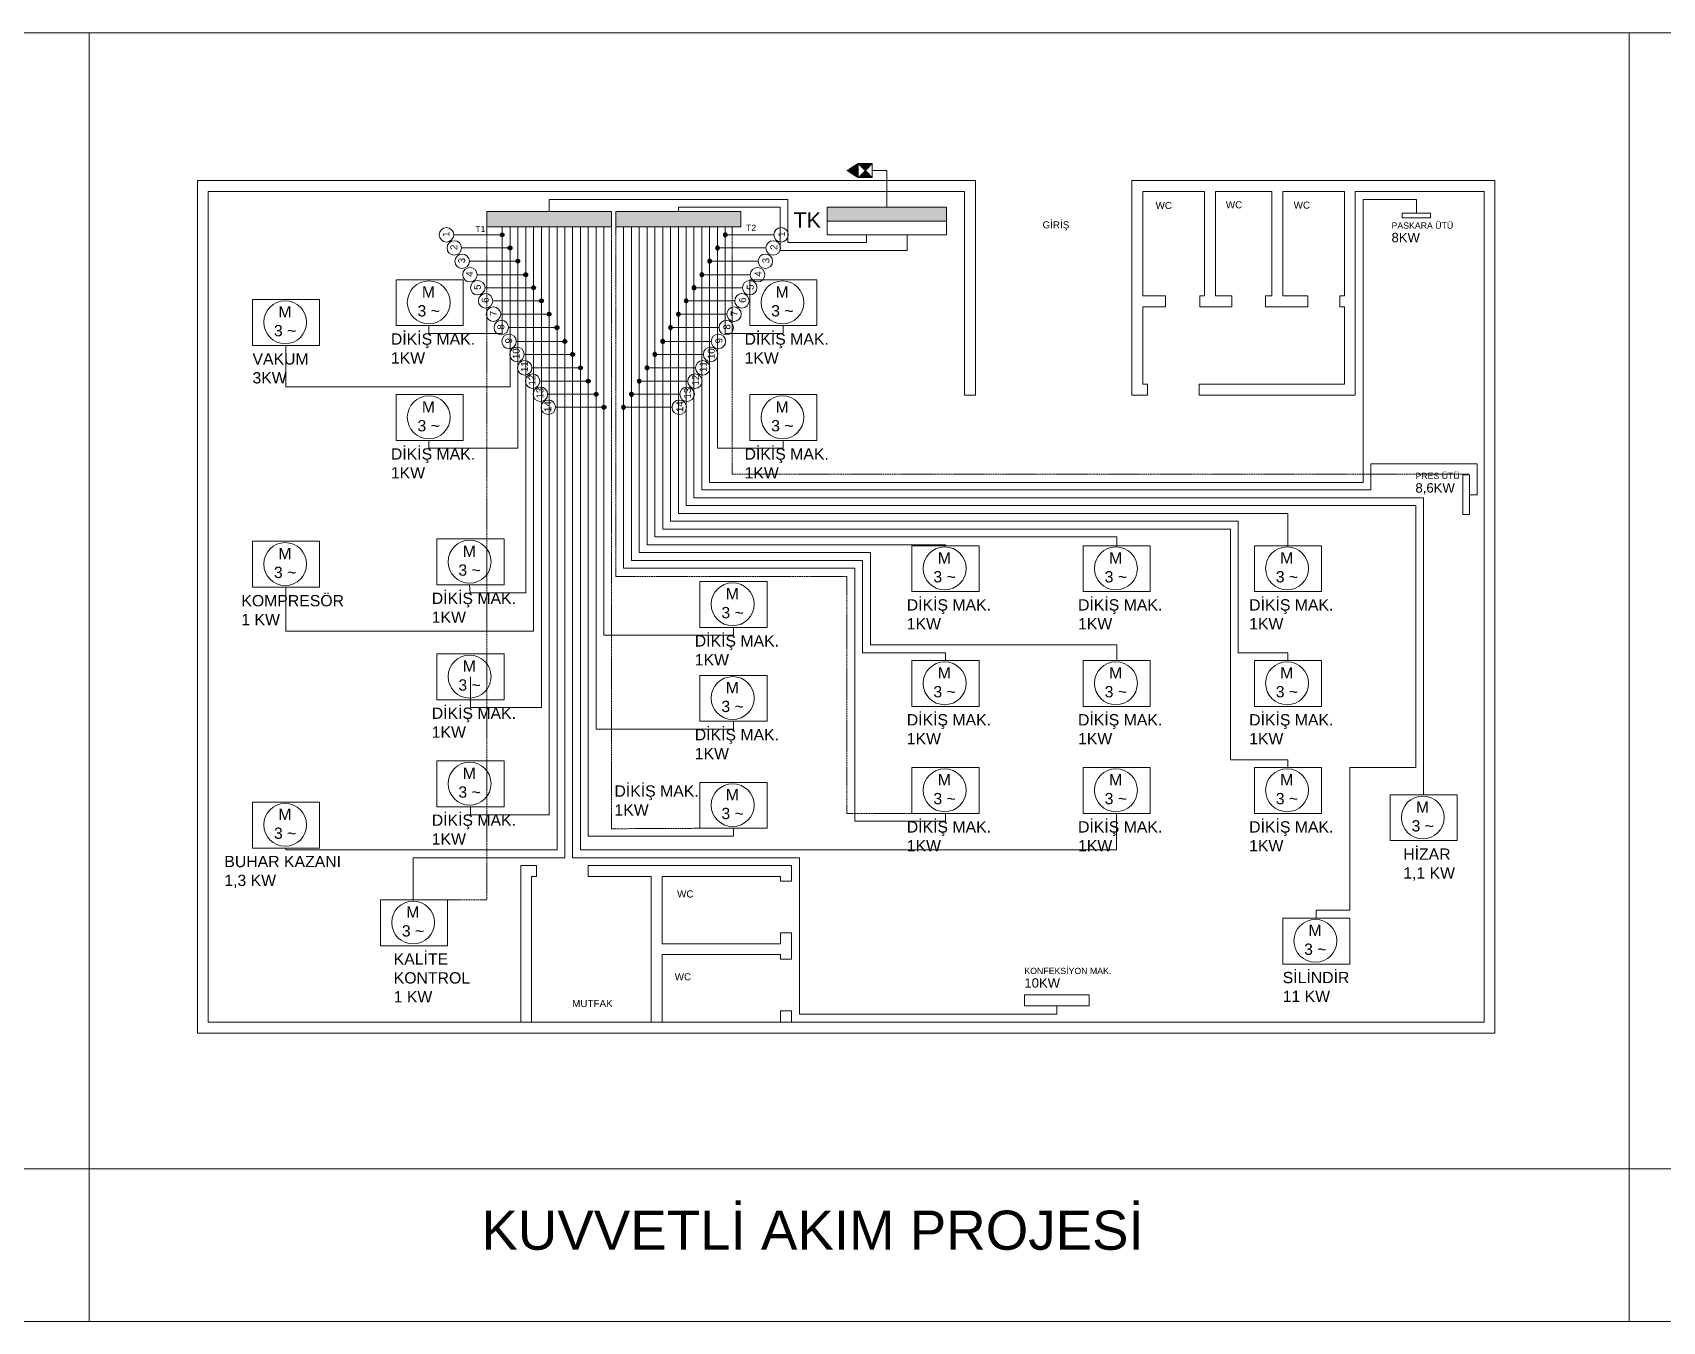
# Model space of a CAD drawing. Header units: millimetres. Extents: x -25043 to 36072, y 3768 to 12000.
# Drawn here: x 6206 to 16615, y 3768 to 12000 of the extents above; entities that cross this region are included whole.
import ezdxf

# ---------------------------------------------------------------- set-up
doc = ezdxf.new("R2010")
doc.units = ezdxf.units.MM
for name, pattern in [('ACAD_ISO02W100', [15, 12, -3]), ('ACAD_ISO03W100', [30, 12, -18]), ('BORDERX2', [3.5, 1, -0.5, 1, -0.5, 0, -0.5]), ('DASHDOT', [1, 0.5, -0.25, 0, -0.25]), ('DASHED', [19.05, 12.7, -6.35])]:
    doc.linetypes.add(name, pattern=pattern)
for name, color, linetype in [('AnaHat', 11, 'Continuous'), ('Kanal', 120, 'ACAD_ISO02W100'), ('topraklama', 3, 'DASHED'), ('YazılarY.', 7, 'Continuous')]:
    doc.layers.add(name, color=color, linetype=linetype)
for name, color, linetype, lineweight in [('Duvar', 7, 'Continuous', 20), ('ELEKT', 2, 'Continuous', 50), ('elk035', 3, 'Continuous', 30), ('TOPRAKLAMA  LİNYESİ', 3, 'ACAD_ISO03W100', 20), ('ZİL', 53, 'DASHDOT', 20)]:
    doc.layers.add(name, color=color, linetype=linetype, lineweight=lineweight)
doc.layers.add('KuvvetliAkım', color=7, linetype='Continuous', true_color=0x9898cc)
doc.styles.get("Standard").update_dxf_attribs({"font": 'arial.ttf'})

# ---------------------------------------------------------------- blocks, each defined once
blk = doc.blocks.new('B')
at = {"layer": 'elk035'}
blk.add_hatch(color=256, dxfattribs=at).paths.add_polyline_path([(2.5, 0, 1), (-2.5, 0, 1)])
blk.add_circle((0, 0), 2.5, dxfattribs=at)

msp = doc.modelspace()

# ---------------------------------------------------------------- hatches: boundary and pattern name
at = {"layer": 'AnaHat', "lineweight": 0}
h = msp.add_hatch(color=256, dxfattribs=at)
h.dxf.hatch_style = 1
h.paths.add_polyline_path([(11281, 10885), (11281, 10797), (12042, 10797), (12042, 10885)])
at = {"layer": 'KuvvetliAkım', "lineweight": 0, "true_color": 0x9898cc}
h = msp.add_hatch(color=253, dxfattribs=at)
h.dxf.hatch_style = 1
h.paths.add_polyline_path([(9904, 10759), (9904, 10857), (9106, 10857), (9106, 10759)])
h = msp.add_hatch(color=253, dxfattribs=at)
h.dxf.hatch_style = 1
h.paths.add_polyline_path([(10729, 10759), (10729, 10857), (9931, 10857), (9931, 10759)])
at = {"layer": 'ZİL', "linetype": 'ACAD_ISO02W100', "lineweight": 0}
msp.add_hatch(color=2, dxfattribs=at).paths.add_polyline_path([(11409, 11119), (11478, 11165), (11478, 11074)])
h = msp.add_hatch(color=2, dxfattribs=at)
h.paths.add_polyline_path([(11478, 11074), (11524, 11120), (11569, 11074)])
h.paths.add_polyline_path([(11478, 11165), (11569, 11165), (11524, 11120)])

# ---------------------------------------------------------------- linework, layer by layer
at = {"lineweight": 0}
for p, q in [((7258, 10180), (7258, 11055)), ((7258, 11055), (12227, 11055)), ((12227, 9685), (12227, 11055)), ((13227, 11055), (15546, 11055)), ((13227, 10985), (13227, 11055)), ((15546, 11055), (15546, 7134)), ((7328, 6650), (7328, 10985)), ((7328, 10985), (12157, 10985)), ((12157, 10985), (12157, 9685)), ((13227, 10985), (13227, 9685)), ((13297, 10985), (13691, 10985)), ((13297, 10985), (13691, 10985)), ((13297, 10318), (13297, 10985)), ((13691, 10318), (13691, 10985)), ((13761, 10985), (14120, 10985)), ((13761, 10318), (13761, 10985)), ((13761, 10985), (14120, 10985)), ((14120, 10318), (14120, 10985)), ((14190, 10985), (14584, 10985)), ((14190, 10318), (14190, 10985)), ((14190, 10985), (14584, 10985)), ((14584, 10985), (14584, 10318)), ((14654, 10985), (14654, 9685)), ((14654, 10985), (15476, 10985)), ((15476, 10985), (15476, 7642)), ((9205, 10759), (9155, 10759)), ((13441, 10318), (13297, 10318)), ((13441, 10248), (13441, 10318)), ((13661, 10248), (13661, 10318)), ((13661, 10318), (13691, 10318)), ((13761, 10318), (13866, 10318)), ((13866, 10318), (13866, 10248)), ((14080, 10318), (14120, 10318)), ((14080, 10248), (14080, 10318)), ((14190, 10318), (14220, 10318)), ((14220, 10318), (14350, 10318)), ((14350, 10318), (14350, 10248)), ((14554, 10248), (14554, 10318)), ((14554, 10318), (14584, 10318)), ((13297, 9755), (13297, 10248)), ((13297, 10248), (13331, 10248)), ((13297, 10248), (13441, 10248)), ((13661, 10248), (13866, 10248)), ((14120, 10248), (14080, 10248)), ((14080, 10248), (14350, 10248)), ((14155, 10248), (14120, 10248)), ((14120, 10248), (14190, 10248)), ((14584, 10248), (14554, 10248)), ((14554, 10248), (14584, 10248)), ((14584, 10248), (14584, 9755)), ((7258, 5610), (7258, 10180)), ((12157, 9685), (12227, 9685)), ((13227, 9685), (13297, 9685)), ((13327, 9755), (13297, 9755)), ((13297, 9685), (13327, 9685)), ((13327, 9685), (13327, 9755)), ((13657, 9755), (13657, 9685)), ((13657, 9755), (14584, 9755)), ((14654, 9685), (13657, 9685)), ((15476, 7642), (15476, 7134)), ((15476, 7134), (15476, 6650)), ((15546, 7134), (15546, 5680)), ((9393, 6680), (9423, 6680)), ((9423, 6680), (9423, 6610)), ((9753, 6680), (9753, 6610)), ((9753, 6680), (11053, 6680)), ((11053, 6680), (11053, 6580)), ((7328, 6650), (7328, 5680)), ((9393, 6610), (9393, 5680)), ((9423, 6610), (9393, 6610)), ((9753, 6610), (10156, 6610)), ((10156, 6610), (10156, 5680)), ((10226, 6610), (10226, 6181)), ((10226, 6610), (10983, 6610)), ((10983, 6610), (10983, 6580)), ((10983, 6610), (10983, 6580)), ((10983, 6580), (11053, 6580)), ((15476, 6650), (15476, 5680)), ((10983, 6250), (11053, 6250)), ((10983, 6250), (10983, 6181)), ((11053, 6250), (11053, 6081)), ((10983, 6181), (10226, 6181)), ((10983, 6111), (10226, 6111)), ((10226, 6111), (10226, 5680)), ((10983, 6111), (10983, 6081)), ((10983, 6111), (10983, 6081)), ((10983, 6081), (11053, 6081)), ((10983, 5751), (11053, 5751)), ((10983, 5751), (10983, 5680)), ((11053, 5751), (11053, 5680)), ((7676, 5680), (7328, 5680)), ((7502, 5680), (7417, 5680)), ((7587, 5680), (7502, 5680)), ((8093, 5680), (7676, 5680)), ((8163, 5680), (7746, 5680)), ((8581, 5680), (8163, 5680)), ((8651, 5680), (8233, 5680)), ((9138, 5680), (8651, 5680)), ((8895, 5680), (8810, 5680)), ((8980, 5680), (8895, 5680)), ((10008, 5680), (9138, 5680)), ((9573, 5680), (9323, 5680)), ((9823, 5680), (9573, 5680)), ((10078, 5680), (9823, 5680)), ((10948, 5680), (10078, 5680)), ((10513, 5680), (10263, 5680)), ((10763, 5680), (10513, 5680)), ((10948, 5680), (10763, 5680)), ((11888, 5680), (10948, 5680)), ((11453, 5680), (11203, 5680)), ((11703, 5680), (11453, 5680)), ((11888, 5680), (11703, 5680)), ((15476, 5680), (11888, 5680)), ((12393, 5680), (12143, 5680)), ((12643, 5680), (12393, 5680)), ((15546, 5680), (15546, 5610)), ((15546, 5610), (7258, 5610)), ((7417, 5610), (7587, 5610)), ((7923, 5610), (8093, 5610)), ((8392, 5610), (8562, 5610)), ((8810, 5610), (8980, 5610)), ((9323, 5610), (9823, 5610)), ((10263, 5610), (10763, 5610)), ((11203, 5610), (11703, 5610)), ((12143, 5610), (12643, 5610))]:
    msp.add_line(p, q, dxfattribs=at)
for points in [[(-3268, 12000), (6567, 12000), (6567, 4743), (-3268, 4743)], [(6567, 12000), (16402, 12000), (16402, 4743), (6567, 4743)], [(16402, 12000), (26237, 12000), (26237, 4743), (16402, 4743)], [(14954, 10848), (15135, 10848), (15135, 10818), (14954, 10818)], [(8527, 10422), (8955, 10422), (8955, 10129), (8527, 10129)], [(10786, 10422), (11215, 10422), (11215, 10129), (10786, 10129)], [(7610, 10295), (8038, 10295), (8038, 10002), (7610, 10002)], [(8527, 9688), (8955, 9688), (8955, 9395), (8527, 9395)], [(10786, 9688), (11215, 9688), (11215, 9395), (10786, 9395)], [(15340, 8923), (15340, 9175), (15383, 9175), (15383, 8923)], [(7610, 8751), (8038, 8751), (8038, 8458), (7610, 8458)], [(8788, 8766), (9217, 8766), (9217, 8473), (8788, 8473)], [(11822, 8723), (12251, 8723), (12251, 8430), (11822, 8430)], [(12916, 8723), (13344, 8723), (13344, 8430), (12916, 8430)], [(14009, 8723), (14438, 8723), (14438, 8430), (14009, 8430)], [(10468, 8494), (10897, 8494), (10897, 8201), (10468, 8201)], [(8788, 8032), (9217, 8032), (9217, 7739), (8788, 7739)], [(11822, 7989), (12251, 7989), (12251, 7696), (11822, 7696)], [(12916, 7989), (13344, 7989), (13344, 7696), (12916, 7696)], [(14009, 7989), (14438, 7989), (14438, 7696), (14009, 7696)], [(10468, 7895), (10897, 7895), (10897, 7602), (10468, 7602)], [(8788, 7348), (9217, 7348), (9217, 7055), (8788, 7055)], [(11822, 7306), (12251, 7306), (12251, 7013), (11822, 7013)], [(12916, 7306), (13344, 7306), (13344, 7013), (12916, 7013)], [(14009, 7306), (14438, 7306), (14438, 7013), (14009, 7013)], [(10468, 7211), (10897, 7211), (10897, 6918), (10468, 6918)], [(7610, 7085), (8038, 7085), (8038, 6792), (7610, 6792)], [(14876, 7132), (15304, 7132), (15304, 6839), (14876, 6839)], [(8427, 6461), (8856, 6461), (8856, 6168), (8427, 6168)], [(14190, 6344), (14619, 6344), (14619, 6051), (14190, 6051)], [(12541, 5855), (12954, 5855), (12954, 5784), (12541, 5784)], [(-3268, 4743), (6567, 4743), (6567, 3768), (-3268, 3768)], [(6567, 4743), (16402, 4743), (16402, 3768), (6567, 3768)], [(16402, 4743), (26237, 4743), (26237, 3768), (16402, 3768)]]:
    msp.add_lwpolyline(points, close=True, dxfattribs=at)
msp.add_lwpolyline([(9323, 5680), (9323, 6680), (9393, 6680)], dxfattribs=at)
for centre in [(8736, 10277), (10995, 10277), (7819, 10150), (8736, 9543), (10995, 9543), (8997, 8621), (7819, 8606), (12031, 8578), (13125, 8578), (14218, 8578), (10677, 8349), (8997, 7887), (12031, 7844), (13125, 7844), (14218, 7844), (10677, 7750), (8997, 7203), (12031, 7161), (13125, 7161), (14218, 7161), (10677, 7066), (15085, 6987), (7819, 6940), (8636, 6316), (14399, 6199)]:
    msp.add_circle(centre, 137, dxfattribs=at)
at = {"layer": 'AnaHat', "color": 6, "lineweight": 0}
for p, q in [((11569, 11120), (11662, 11120)), ((11662, 11120), (11662, 11080)), ((11662, 10885), (11662, 11080)), ((11662, 10886), (11662, 10885))]:
    msp.add_line(p, q, dxfattribs=at)
at = {"layer": 'AnaHat', "lineweight": 0}
for p, q in [((12042, 10797), (11281, 10797)), ((11281, 10709), (11286, 10709)), ((11531, 10709), (11531, 10659))]:
    msp.add_line(p, q, dxfattribs=at)
for points in [[(11531, 10709), (11531, 10659), (11030, 10659), (11030, 10935), (11030, 10935), (9505, 10935), (9505, 10857)], [(11792, 10709), (11792, 10659), (11792, 10609), (11030, 10609), (10980, 10609), (10980, 10885), (10980, 10885), (10330, 10885), (10330, 10857)]]:
    msp.add_lwpolyline(points, dxfattribs=at)
msp.add_lwpolyline([(12042, 10709), (11281, 10709), (11281, 10885), (12042, 10885)], close=True, dxfattribs=at)
at = {"layer": 'ELEKT', "lineweight": 0}
msp.add_lwpolyline([(11478, 11165), (11569, 11165), (11569, 11074), (11478, 11074)], close=True, dxfattribs=at)
at = {"layer": 'Kanal', "lineweight": 0}
for p, q in [((9106, 10759), (9106, 10079)), ((9106, 10079), (9106, 6461)), ((11407, 7306), (11407, 7013)), ((11407, 7013), (11822, 7013)), ((9904, 6915), (10468, 6918)), ((9106, 6461), (8856, 6461))]:
    msp.add_line(p, q, dxfattribs=at)
for points in [[(9904, 6915), (9904, 6915), (9904, 10759), (9904, 10759), (9904, 10759)], [(9931, 10759), (9931, 8526), (11407, 8526), (11407, 8526), (11407, 7306)], [(10673, 10759), (10673, 9181), (15383, 9181)]]:
    msp.add_lwpolyline(points, dxfattribs=at)
at = {"layer": 'KuvvetliAkım', "lineweight": 0}
for p, q in [((15044, 10935), (15044, 10848)), ((9205, 10759), (9205, 10709)), ((9255, 10759), (9255, 10709)), ((9305, 10759), (9305, 10709)), ((9355, 10759), (9355, 10709)), ((9405, 10759), (9405, 10709)), ((9455, 10759), (9455, 10709)), ((9505, 10759), (9505, 10709)), ((9555, 10759), (9555, 10709)), ((9605, 10759), (9605, 10709)), ((9655, 10759), (9655, 10709)), ((9705, 10759), (9705, 10709)), ((9755, 10759), (9755, 10709)), ((9805, 10759), (9805, 10709)), ((9805, 10759), (9855, 10759)), ((9855, 10759), (9855, 10715)), ((10030, 10759), (9980, 10759)), ((9980, 10759), (9980, 10700)), ((10030, 10759), (10030, 10709)), ((10080, 10759), (10080, 10709)), ((10130, 10759), (10130, 10709)), ((10180, 10759), (10180, 10709)), ((10230, 10759), (10230, 10709)), ((10280, 10759), (10280, 10709)), ((10330, 10759), (10330, 10709)), ((10380, 10759), (10380, 10709)), ((10430, 10759), (10430, 10709)), ((10480, 10759), (10480, 10709)), ((10530, 10759), (10530, 10709)), ((10580, 10759), (10580, 10709)), ((10630, 10759), (10630, 10709)), ((14404, 6394), (14404, 6344))]:
    msp.add_line(p, q, dxfattribs=at)
for points in [[(10530, 10709), (10530, 9137), (10530, 9132), (10530, 9127), (14654, 9127), (14704, 9127), (14704, 10935), (14704, 10935), (15044, 10935), (15044, 10935), (14704, 10935)], [(9555, 10709), (9555, 6780), (9555, 6780), (7824, 6780), (7824, 6792)], [(9405, 10709), (9405, 8473), (9405, 8178), (7824, 8178), (7824, 8458)], [(9255, 10709), (9255, 9738), (9255, 9738), (7824, 9738), (7824, 10002)], [(9605, 10709), (9605, 6730), (9605, 6730), (8636, 6730), (8636, 6453)], [(9305, 10709), (9305, 9395), (9305, 9345), (8736, 9345), (8736, 9395)], [(9205, 10709), (9205, 10129), (9205, 10079), (8736, 10079), (8736, 10129)], [(9355, 10709), (9355, 8473), (9355, 8423), (9000, 8423), (8997, 8473)], [(9505, 10709), (9505, 7055), (9505, 7005), (9002, 7005), (9002, 7055)], [(9455, 10709), (9455, 7739), (9455, 7689), (9002, 7689), (9002, 7885)], [(9655, 10709), (9655, 6730), (11053, 6730), (11103, 6730), (11103, 5730), (11103, 5730), (12747, 5730), (12747, 5784)], [(9705, 10709), (9705, 6780), (9705, 6780), (13128, 6780), (13128, 7013)], [(9755, 10709), (9755, 6918), (9755, 6868), (10682, 6868), (10682, 6918)], [(9805, 10709), (9805, 7602), (9805, 7552), (10682, 7552), (10682, 7602)], [(9855, 10715), (9855, 8201), (9855, 8151), (10682, 8151), (10682, 8201)], [(9980, 10700), (9980, 8629), (9980, 8579), (11457, 8579), (11457, 8579), (11457, 7013), (11457, 6963), (12036, 6963), (12036, 7013)], [(10030, 10709), (10030, 8679), (10030, 8629), (11507, 8629), (11507, 8629), (11507, 8089), (11507, 8039), (12036, 8039), (12036, 7989)], [(10080, 10709), (10080, 8729), (10080, 8679), (11557, 8679), (11557, 8430), (11557, 8380), (11557, 8089), (11557, 8089), (13130, 8089), (13130, 7989)], [(10130, 10709), (10130, 8779), (10130, 8729), (12036, 8729), (12036, 8723)], [(10180, 10709), (10180, 8829), (10180, 8779), (13130, 8779), (13130, 8723)], [(10230, 10709), (10230, 8879), (10230, 8829), (13856, 8829), (13856, 8829), (13856, 7356), (13856, 7356), (14223, 7356), (14223, 7306)], [(10280, 10709), (10280, 8929), (10280, 8879), (13906, 8879), (13906, 8039), (13906, 8039), (14223, 8039), (14223, 7989)], [(10330, 10709), (10330, 8979), (10330, 8929), (14223, 8929), (14223, 8723)], [(10380, 10709), (10380, 9029), (10380, 8979), (15040, 8979), (15040, 8979), (15040, 7306), (14619, 7306), (14619, 6394), (14619, 6394), (14404, 6394)], [(10430, 10709), (10430, 9079), (10430, 9029), (15090, 9029), (15090, 7132)], [(10480, 10709), (10480, 9129), (10480, 9079), (14704, 9079), (14754, 9079), (14754, 9246), (15383, 9246), (15433, 9246), (15433, 9049), (15383, 9049)], [(10580, 10709), (10580, 9395), (10580, 9345), (11000, 9345), (11000, 9395)], [(10630, 10709), (10630, 10129), (10630, 10079), (11000, 10079), (11000, 10129)]]:
    msp.add_lwpolyline(points, dxfattribs=at)
at = {"layer": 'KuvvetliAkım', "color": 253, "lineweight": 0, "true_color": 0x9898cc}
for points in [[(9106, 10857), (9904, 10857), (9904, 10759), (9106, 10759)], [(9931, 10857), (10729, 10857), (10729, 10759), (9931, 10759)]]:
    msp.add_lwpolyline(points, close=True, dxfattribs=at)
at = {"layer": 'topraklama', "color": 2, "linetype": 'BORDERX2', "lineweight": 0}
msp.add_line((11533, 11105), (11539, 11105), dxfattribs=at)
at = {"layer": 'TOPRAKLAMA  LİNYESİ', "lineweight": 0, "ltscale": 0.02}
msp.add_line((11533, 11111), (11515, 11111), dxfattribs=at)
at = {"layer": 'YazılarY.', "lineweight": 0}
for p, q in [((9205, 10709), (8895, 10709)), ((9255, 10625), (8945, 10625)), ((10580, 10625), (10890, 10625)), ((10630, 10709), (10940, 10709)), ((9305, 10540), (8995, 10540)), ((10530, 10540), (10840, 10540)), ((9355, 10454), (9045, 10454)), ((10480, 10454), (10790, 10454)), ((9405, 10371), (9095, 10371)), ((10430, 10371), (10740, 10371)), ((9455, 10287), (9145, 10287)), ((9505, 10202), (9195, 10202)), ((10330, 10202), (10640, 10202)), ((10380, 10287), (10690, 10287)), ((9555, 10116), (9245, 10116)), ((10280, 10116), (10590, 10116)), ((9605, 10028), (9295, 10028)), ((10230, 10028), (10540, 10028)), ((9655, 9945), (9345, 9945)), ((10180, 9945), (10490, 9945)), ((9705, 9859), (9395, 9859)), ((10130, 9859), (10440, 9859)), ((9755, 9774), (9445, 9774)), ((9805, 9690), (9495, 9690)), ((10030, 9690), (10340, 9690)), ((10080, 9774), (10390, 9774)), ((9855, 9607), (9545, 9607)), ((9980, 9607), (10290, 9607))]:
    msp.add_line(p, q, dxfattribs=at)
at = {"layer": 'YazılarY.', "color": 2, "lineweight": 0, "true_color": 0xf1eb1f}
for centre in [(8849, 10709), (10986, 10709), (8899, 10625), (10936, 10625), (8949, 10540), (10886, 10540), (8999, 10454), (9049, 10371), (10786, 10371), (10836, 10454), (9099, 10287), (10736, 10287), (9149, 10202), (10686, 10202), (9199, 10116), (10636, 10116), (9249, 10028), (10586, 10028), (9299, 9945), (9349, 9859), (10486, 9859), (10536, 9945), (9399, 9774), (10436, 9774), (9449, 9690), (10386, 9690), (9499, 9607), (10336, 9607)]:
    msp.add_circle(centre, 46.2, dxfattribs=at)
at = {"layer": 'ZİL', "color": 2, "linetype": 'ACAD_ISO02W100', "lineweight": 0}
for p, q in [((11478, 11165), (11409, 11119)), ((11569, 11074), (11478, 11165)), ((11569, 11165), (11478, 11074)), ((11478, 11074), (11409, 11119))]:
    msp.add_line(p, q, dxfattribs=at)

# ---------------------------------------------------------------- block references
at = {"layer": 'Duvar', "lineweight": 0, "yscale": 4.836167983951813, "zscale": 4.836167983951813}
for p, xscale, rotation in [((9205, 10709), 4.836167983951813, 289.6047395526663), ((10630, 10709), -4.836167983951813, 70.39526044733373), ((9255, 10625), 4.836167983951813, 289.6047395526663), ((10580, 10625), -4.836167983951813, 70.39526044733373), ((9305, 10540), 4.836167983951813, 289.6047395526663), ((10530, 10540), -4.836167983951813, 70.39526044733373), ((9355, 10454), 4.836167983951813, 289.6047395526663), ((10480, 10454), -4.836167983951813, 70.39526044733373), ((9405, 10371), 4.836167983951813, 289.6047395526663), ((10430, 10371), -4.836167983951813, 70.39526044733373), ((9455, 10287), 4.836167983951813, 289.6047395526663), ((9505, 10202), 4.836167983951813, 289.6047395526663), ((10330, 10202), -4.836167983951813, 70.39526044733373), ((10380, 10287), -4.836167983951813, 70.39526044733373), ((9555, 10116), 4.836167983951813, 289.6047395526663), ((10280, 10116), -4.836167983951813, 70.39526044733373), ((9605, 10028), 4.836167983951813, 289.6047395526663), ((10230, 10028), -4.836167983951813, 70.39526044733373), ((9655, 9945), 4.836167983951813, 289.6047395526663), ((10180, 9945), -4.836167983951813, 70.39526044733373), ((9705, 9859), 4.836167983951813, 289.6047395526663), ((9755, 9774), 4.836167983951813, 289.6047395526663), ((10080, 9774), -4.836167983951813, 70.39526044733373), ((10130, 9859), -4.836167983951813, 70.39526044733373), ((9805, 9690), 4.836167983951813, 289.6047395526663), ((10030, 9690), -4.836167983951813, 70.39526044733373), ((9855, 9607), 4.836167983951813, 289.6047395526663), ((9980, 9607), -4.836167983951813, 70.39526044733373)]:
    msp.add_blockref('B', p, dxfattribs=dict(at, xscale=xscale, rotation=rotation))

# ---------------------------------------------------------------- texts
at = {"lineweight": 0, "attachment_point": 1}
for s, width, gutter_width, insert, char_height in [('WC', 222.71, 12.5, (13378, 10919), 45), ('WC', 222.71, 12.5, (13827, 10923), 45), ('WC', 222.71, 12.5, (14260, 10921), 45), ('GİRİŞ', 222.71, 12.5, (12656, 10795), 45), ('{\\H0.66667x;PASKARA ÜTÜ}\\P8KW', 783.18, 20.1, (14885, 10788), 60), (' M \\P3 ~', 235.63, 20.1, (8664, 10380), 72.2), (' M \\P3 ~', 235.63, 20.1, (10923, 10380), 72.2), (' M \\P3 ~', 235.63, 20.1, (7747, 10253), 72.2), ('DİKİŞ MAK.\\P1KW', 783.18, 20.1, (8494, 10079), 72.2), ('DİKİŞ MAK.\\P1KW', 783.18, 20.1, (10753, 10079), 72.2), ('VAKUM\\P3KW', 783.18, 20.1, (7610, 9952), 72.2), (' M \\P3 ~', 235.63, 20.1, (8664, 9646), 72.2), (' M \\P3 ~', 235.63, 20.1, (10923, 9646), 72.2), ('DİKİŞ MAK.\\P1KW', 783.18, 20.1, (8494, 9345), 72.2), ('DİKİŞ MAK.\\P1KW', 783.18, 20.1, (10753, 9345), 72.2), ('{\\H0.66667x;PRES ÜTÜ}\\P8,6KW', 783.18, 20.1, (15038, 9189), 60), (' M \\P3 ~', 235.63, 20.1, (7747, 8709), 72.2), (' M \\P3 ~', 235.63, 20.1, (8925, 8724), 72.2), (' M \\P3 ~', 235.63, 20.1, (11959, 8681), 72.2), (' M \\P3 ~', 235.63, 20.1, (13053, 8681), 72.2), (' M \\P3 ~', 235.63, 20.1, (14146, 8681), 72.2), ('DİKİŞ MAK.\\P1KW', 783.18, 20.1, (8755, 8423), 72.2), (' M \\P3 ~', 235.63, 20.1, (10605, 8452), 72.2), ('KOMPRESÖR\\P1 KW', 783.18, 20.1, (7539, 8408), 72.2), ('DİKİŞ MAK.\\P1KW', 783.18, 20.1, (11789, 8381), 72.2), ('DİKİŞ MAK.\\P1KW', 783.18, 20.1, (12883, 8381), 72.2), ('DİKİŞ MAK.\\P1KW', 783.18, 20.1, (13976, 8381), 72.2), ('DİKİŞ MAK.\\P1KW', 783.18, 20.1, (10435, 8151), 72.2), (' M \\P3 ~', 235.63, 20.1, (8925, 7990), 72.2), (' M \\P3 ~', 235.63, 20.1, (11959, 7947), 72.2), (' M \\P3 ~', 235.63, 20.1, (13053, 7947), 72.2), (' M \\P3 ~', 235.63, 20.1, (14146, 7947), 72.2), (' M \\P3 ~', 235.63, 20.1, (10605, 7853), 72.2), ('DİKİŞ MAK.\\P1KW', 783.18, 20.1, (8755, 7689), 72.2), ('DİKİŞ MAK.\\P1KW', 783.18, 20.1, (11789, 7647), 72.2), ('DİKİŞ MAK.\\P1KW', 783.18, 20.1, (12883, 7647), 72.2), ('DİKİŞ MAK.\\P1KW', 783.18, 20.1, (13976, 7647), 72.2), ('DİKİŞ MAK.\\P1KW', 783.18, 20.1, (10435, 7552), 72.2), (' M \\P3 ~', 235.63, 20.1, (8925, 7306), 72.2), ('DİKİŞ MAK.\\P1KW', 783.18, 20.1, (9922, 7192), 72.2), (' M \\P3 ~', 235.63, 20.1, (11959, 7264), 72.2), (' M \\P3 ~', 235.63, 20.1, (13053, 7264), 72.2), (' M \\P3 ~', 235.63, 20.1, (14146, 7264), 72.2), (' M \\P3 ~', 235.63, 20.1, (10605, 7169), 72.2), (' M \\P3 ~', 235.63, 20.1, (15013, 7090), 72.2), (' M \\P3 ~', 235.63, 20.1, (7747, 7043), 72.2), ('DİKİŞ MAK.\\P1KW', 783.18, 20.1, (8755, 7006), 72.2), ('DİKİŞ MAK.\\P1KW', 783.18, 20.1, (11789, 6963), 72.2), ('DİKİŞ MAK.\\P1KW', 783.18, 20.1, (12883, 6963), 72.2), ('DİKİŞ MAK.\\P1KW', 783.18, 20.1, (13976, 6963), 72.2), ('HİZAR\\P1,1 KW', 783.18, 20.1, (14960, 6789), 72.2), ('BUHAR KAZANI\\P1,3 KW', 783.18, 20.1, (7430, 6742), 72.24), ('WC', 222.71, 12.5, (10322, 6521), 45), (' M \\P3 ~', 235.63, 20.1, (8564, 6419), 72.2), (' M \\P3 ~', 235.63, 20.1, (14327, 6302), 72.2), ('KALİTE KONTROL\\P1 KW', 783.18, 20.1, (8512, 6119), 72.24), ('WC', 222.71, 12.5, (10307, 5992), 45), ('{\\H0.66667x;KONFEKSİYON MAK.}\\P10KW', 783.18, 20.1, (12540, 6027), 60), ('SİLİNDİR\\P11 KW', 783.18, 20.1, (14190, 6001), 72.2), ('MUTFAK', 231.54, 12.5, (9652, 5821), 45), ('KUVVETLİ AKIM PROJESİ', 11069.56, 12.5, (9072, 4476), 250)]:
    msp.add_mtext_dynamic_manual_height_columns(s, width=width, gutter_width=gutter_width, heights=[0], dxfattribs=dict(at, insert=insert, char_height=char_height))
at = {"layer": 'AnaHat', "lineweight": 0, "insert": (11066, 10852), "char_height": 98, "attachment_point": 1}
msp.add_mtext_dynamic_manual_height_columns('TK', width=173.37, gutter_width=87.5, heights=[0], dxfattribs=at)
at = {"layer": 'KuvvetliAkım', "color": 253, "lineweight": 0, "true_color": 0x9898cc, "char_height": 40, "attachment_point": 1}
for s, insert in [('^IT1', (8873, 10766)), ('^IT2', (10602, 10773))]:
    msp.add_mtext_dynamic_manual_height_columns(s, width=420.5, gutter_width=12.5, heights=[0], dxfattribs=dict(at, insert=insert))
at = {"layer": 'YazılarY.', "lineweight": 0, "char_height": 44.26, "rotation": 90}
for s, insert, attachment_point in [('{\\C9;\\c13289671;1}', (8824, 10696), 1), ('{\\C9;\\c13289671;1}', (11012, 10696), 7), ('{\\C9;\\c13289671;2}', (8874, 10612), 1), ('{\\C9;\\c13289671;2}', (10962, 10612), 7), ('{\\C9;\\c13289671;3}', (8924, 10527), 1), ('{\\C9;\\c13289671;3}', (10912, 10527), 7), ('{\\C9;\\c13289671;4}', (8974, 10441), 1), ('{\\C9;\\c13289671;4}', (10862, 10441), 7), ('{\\C9;\\c13289671;5}', (9024, 10357), 1), ('{\\C9;\\c13289671;5}', (10812, 10357), 7), ('{\\C9;\\c13289671;6}', (9074, 10274), 1), ('{\\C9;\\c13289671;7}', (9126, 10189), 1), ('{\\C9;\\c13289671;7}', (10709, 10189), 7), ('{\\C9;\\c13289671;6}', (10762, 10274), 7), ('{\\C9;\\c13289671;8}', (9174, 10103), 1), ('{\\C9;\\c13289671;8}', (10662, 10103), 7), ('{\\C9;\\c13289671;9}', (9224, 10015), 1), ('{\\C9;\\c13289671;9}', (10612, 10015), 7), ('{\\C9;\\c13289671;10}', (9272, 9915), 1), ('{\\C9;\\c13289671;11}', (9325, 9832), 1), ('{\\C9;\\c13289671;11}', (10511, 9832), 7), ('{\\C9;\\c13289671;10}', (10563, 9915), 7), ('{\\C9;\\c13289671;12}', (9373, 9746), 1), ('{\\C9;\\c13289671;12}', (10462, 9746), 7), ('{\\C9;\\c13289671;13}', (9424, 9663), 1), ('{\\C9;\\c13289671;13}', (10411, 9663), 7), ('{\\C9;\\c13289671;14}', (9474, 9577), 1), ('{\\C9;\\c13289671;14}', (10361, 9577), 7)]:
    msp.add_mtext_dynamic_manual_height_columns(s, width=101.41, gutter_width=221, heights=[0], dxfattribs=dict(at, insert=insert, attachment_point=attachment_point))

doc.saveas('drawing.dxf')
